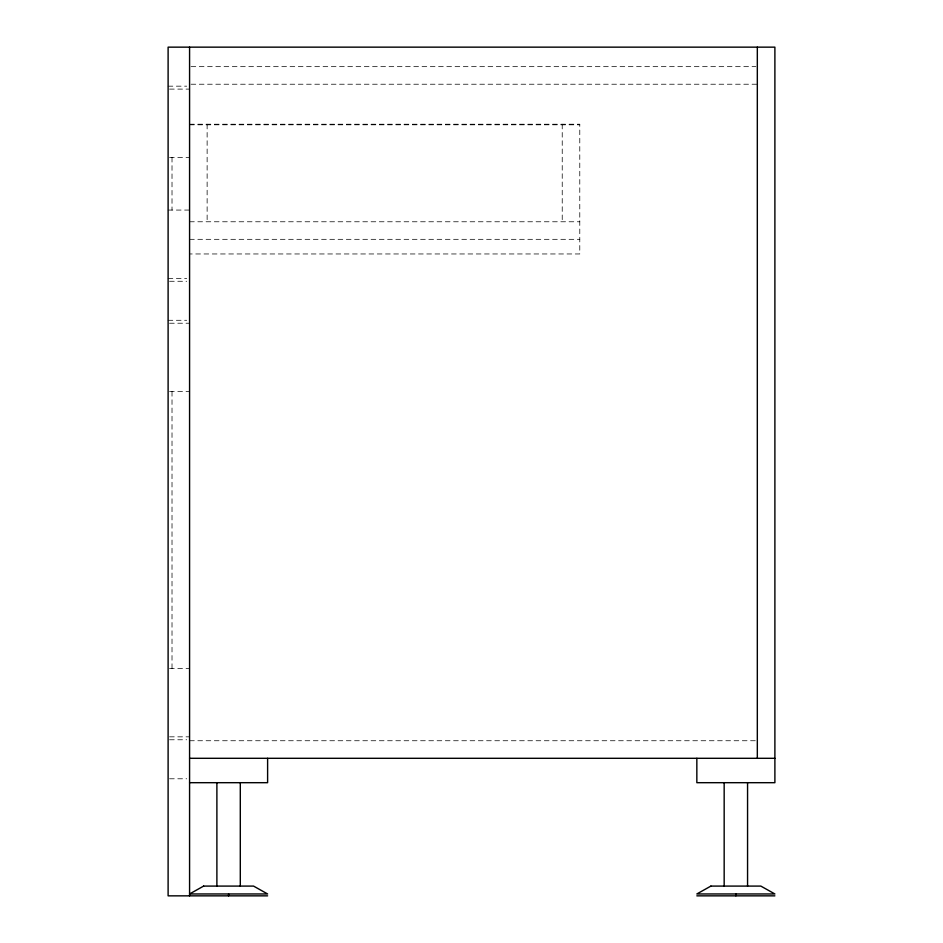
<?xml version="1.0" encoding="UTF-8"?>
<svg xmlns="http://www.w3.org/2000/svg" width="943" height="943" viewBox="0 0 943 943"><rect width="100%" height="100%" fill="white"/><g stroke="black" fill="none" stroke-linecap="round" stroke-linejoin="round"><path stroke-width="0.71" stroke-dasharray="4.71 3.54" d="M191.052 66.658L755.85 66.658M191.052 84.222L757.323 84.222M168.113 86.167L186.714 86.167M169.54 89.102L189.578 89.102M189.578 124.217L579.78 124.217L579.78 253.962L189.578 253.962M189.578 124.806L579.78 124.806M169.54 157.387L189.578 157.387M168.113 210.065L189.578 210.065M189.578 221.77L579.78 221.77M189.578 239.322L579.78 239.322M168.113 278.35L186.714 278.35M169.54 281.273L186.714 281.273M168.113 320.29L186.714 320.29M169.54 323.225L189.578 323.225M169.54 391.51L189.578 391.51M169.54 668.552L189.578 668.552M169.54 736.837L189.578 736.837M169.54 739.772L186.714 739.772M189.578 740.738L755.85 740.738M169.54 778.788L186.714 778.788M562.228 124.217L562.228 221.77M207.13 124.217L207.13 221.77M172.015 157.387L172.015 210.065M172.015 391.51L172.015 668.552"/><path stroke-width="1.41" d="M189.578 758.302L774.887 758.302M189.578 782.69L267.612 782.69L267.612 758.302M267.612 895.85L168.113 895.85L168.113 47.15L774.887 47.15L774.887 782.69L696.842 782.69L696.842 758.302M696.842 895.85L774.887 895.85M757.323 47.15L757.323 758.302M747.563 782.69L747.563 886.09M735.87 893.964L735.87 895.85M724.165 782.69L724.165 886.09M240.3 782.69L240.3 886.09M228.595 893.964L228.595 895.85M216.89 782.69L216.89 886.09M189.578 47.15L189.578 895.85M203.629 886.09L189.578 893.964L267.612 893.964L253.561 886.09L203.629 886.09M710.892 886.09L696.842 893.964L774.887 893.964L760.836 886.09L710.892 886.09"/></g></svg>
